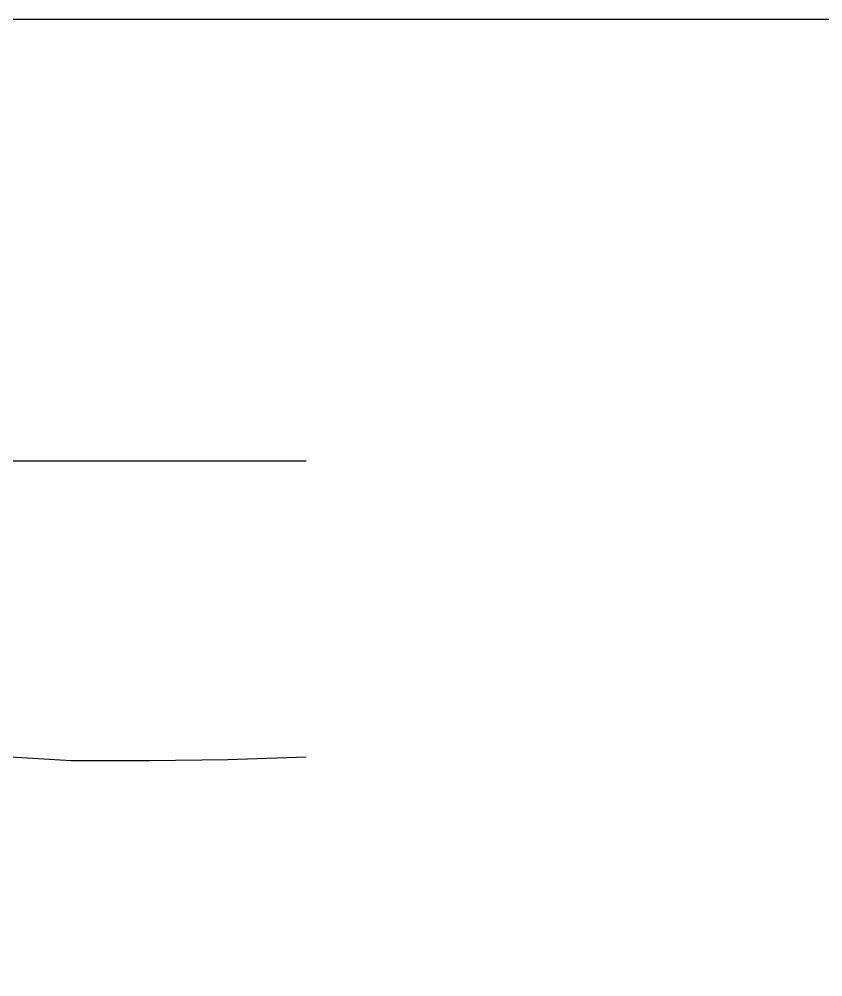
# Model space of a CAD drawing. Header units: inches. Extents: x 89000 to 305017, y -7071 to 0.
# Drawn here: x 148949 to 151658, y -3229 to 0 of the extents above; entities that cross this region are included whole.
import ezdxf

# ---------------------------------------------------------------- set-up
doc = ezdxf.new("R2010")
doc.units = ezdxf.units.IN
doc.header["$LTSCALE"] = 7
doc.header["$MEASUREMENT"] = 0
doc.layers.add('Cross Section Labels', color=7, linetype='Continuous', lineweight=9)
doc.layers.add('Existing_Bed_Level for Xsection', color=7, linetype='Continuous', lineweight=25)
doc.styles.get("Standard").update_dxf_attribs({"font": 'arial.ttf'})
doc.dimstyles.get("Standard").update_dxf_attribs({"dimtxt": 0.18, "dimasz": 0.18, "dimexe": 0.18, "dimexo": 0.0625, "dimgap": 0.09, "dimtad": 0, "dimtih": 1, "dimtoh": 1, "dimdec": 4, "dimzin": 0, "dimdsep": 46, "dimtxsty": 'Standard', "dimcen": 0.09, "dimadec": 0, "dimazin": 0, "dimtfac": 1, "dimtdec": 4, "dimtofl": 0, "dimtmove": 0, "dimatfit": 3, "dimfxl": 1, "dimtolj": 1, "dimtzin": 0, "dimarcsym": 0})

msp = doc.modelspace()

# ---------------------------------------------------------------- linework, layer by layer
msp.add_lwpolyline([(145000, 0), (155000, 0), (155000, -7071), (145000, -7071)], close=True)
at = {"layer": 'Existing_Bed_Level for Xsection'}
for points in [[(146000, -1465.824), (146088, -1473.304), (146176, -1478.584), (146264, -1479.024), (146352, -1486.68), (146440, -1488), (146528, -1493.28), (146616, -1493.72), (146748, -1494.6), (146968, -1726.04), (147100, -2012.92), (147276, -2171.32), (147496, -2215.32), (147628, -2259.32), (147848, -2303.32), (148068, -2346.88), (148288, -2390.88), (148508, -2434.88), (148772, -2478.88), (149124, -2500), (149388, -2499.56), (149652, -2496.92), (149916, -2487.68)], [(146000, -1489.76), (149916, -1489.76)]]:
    msp.add_lwpolyline(points, dxfattribs=at)

# ---------------------------------------------------------------- leaders
at = {"layer": 'Cross Section Labels', "annotation_type": 0, "has_hookline": 1, "hookline_direction": 0}
for points, text_width in [([(147019.32789, -1708.81292), (147019.32789, -650), (147628.30976, -650)], 2510.77763), ([(147328.39976, -2174.33336), (147328.39976, -800), (147628.30976, -800)], 2345.7367)]:
    msp.add_leader(points, dimstyle='Standard', override={"dimasz": 72}, dxfattribs=dict(at, text_width=text_width))

doc.saveas('drawing.dxf')
